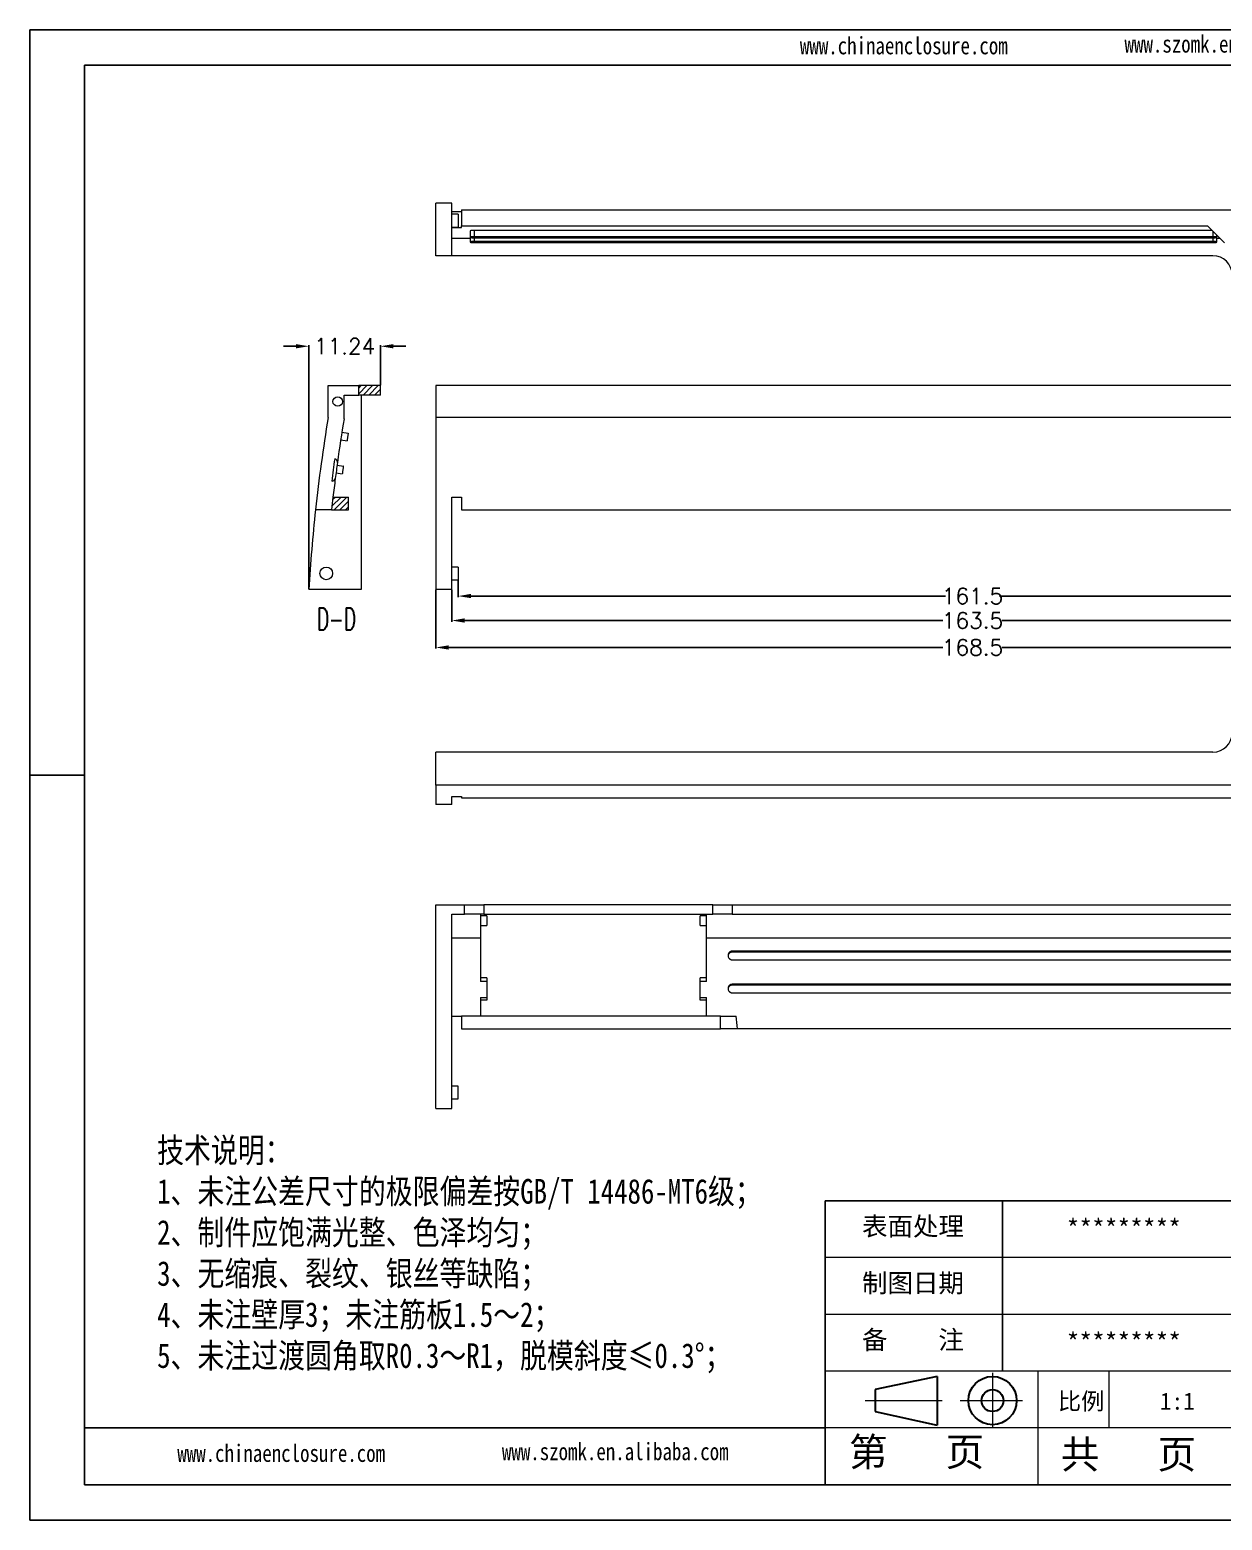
# Model space of a CAD drawing. Header units: inches. Extents: x 998 to 3526, y 519 to 940.
# Drawn here: x 2643.3 to 2830.5, y 519 to 753.1 of the extents above; entities that cross this region are included whole.
import ezdxf

# ---------------------------------------------------------------- set-up
doc = ezdxf.new("R2010")
doc.units = ezdxf.units.IN
doc.linetypes.add('CENTER2', pattern=[28.575, 19.05, -3.175, 3.175, -3.175])
doc.layers.add('文字', color=81, linetype='Continuous')
for name, color, linetype, lineweight in [('粗实线', 7, 'Continuous', 30), ('细实线', 3, 'Continuous', 9), ('细点划线', 2, 'CENTER2', 9)]:
    doc.layers.add(name, color=color, linetype=linetype, lineweight=lineweight)
doc.styles.add('SLDTEXTSTYLE2', font='TXT', dxfattribs={"width": 0.6, "bigfont": 'bigfont'})
doc.styles.get("Standard").update_dxf_attribs({"font": 'txt', "bigfont": 'gbcbig.shx'})
doc.styles.add('宋体', font='', dxfattribs={"width": 0.8, "height": 3.5})
doc.styles.get('宋体').set_extended_font_data('SimSun')
doc.dimstyles.new('2.5', dxfattribs={"dimtxt": 2.5, "dimasz": 2, "dimexe": 0.18, "dimexo": 0.0625, "dimgap": 0.09, "dimtad": 0, "dimzin": 12, "dimdsep": 46, "dimtxsty": 'Standard', "dimcen": 2, "dimclrd": 3, "dimclre": 3, "dimadec": 0, "dimazin": 0, "dimtfac": 1, "dimtofl": 0, "dimtmove": 0, "dimatfit": 3, "dimfxl": 1, "dimtolj": 1, "dimtzin": 0, "dimarcsym": 0})

# ---------------------------------------------------------------- blocks, each defined once
blk = doc.blocks.new('*D213')
at = {"color": 3, "lineweight": -2}
for p, q in [((2707.09, 665.18), (2707.09, 655.94)), ((2875.59, 665.18), (2875.59, 655.94)), ((2709.09, 656.12), (2786.67, 656.12)), ((2873.59, 656.12), (2796.01, 656.12))]:
    blk.add_line(p, q, dxfattribs=at)
at = {"color": 3}
for points in [[(2709.09, 656.45), (2709.09, 655.78), (2707.09, 656.12)], [(2873.59, 656.45), (2873.59, 655.78), (2875.59, 656.12)]]:
    blk.add_solid(points, dxfattribs=at)
at = {"layer": 'Defpoints', "color": 0}
for p in [(2707.09, 665.24), (2875.59, 665.24), (2875.59, 656.12)]:
    blk.add_point(p, dxfattribs=at)
at = {"color": 0, "insert": (2791.34, 656.12), "char_height": 2.5, "attachment_point": 5}
blk.add_mtext('\\A1;168.5', dxfattribs=at)
blk = doc.blocks.new('*D214')
at = {"color": 3, "lineweight": -2}
for p, q in [((2709.59, 665.18), (2709.59, 660.17)), ((2873.09, 665.18), (2873.09, 660.17)), ((2711.59, 660.35), (2786.67, 660.35)), ((2871.09, 660.35), (2796.01, 660.35))]:
    blk.add_line(p, q, dxfattribs=at)
at = {"color": 3}
for points in [[(2711.59, 660.69), (2711.59, 660.02), (2709.59, 660.35)], [(2871.09, 660.69), (2871.09, 660.02), (2873.09, 660.35)]]:
    blk.add_solid(points, dxfattribs=at)
at = {"layer": 'Defpoints', "color": 0}
for p in [(2709.59, 665.24), (2873.09, 665.24), (2873.09, 660.35)]:
    blk.add_point(p, dxfattribs=at)
at = {"color": 0, "insert": (2791.34, 660.35), "char_height": 2.5, "attachment_point": 5}
blk.add_mtext('\\A1;163.5', dxfattribs=at)
blk = doc.blocks.new('*D215')
at = {"color": 3, "lineweight": -2}
for p, q in [((2710.59, 666.68), (2710.59, 664.01)), ((2872.09, 666.68), (2872.09, 664.01)), ((2712.59, 664.19), (2787.08, 664.19)), ((2870.09, 664.19), (2795.6, 664.19))]:
    blk.add_line(p, q, dxfattribs=at)
at = {"color": 3}
for points in [[(2712.59, 664.53), (2712.59, 663.86), (2710.59, 664.19)], [(2870.09, 664.53), (2870.09, 663.86), (2872.09, 664.19)]]:
    blk.add_solid(points, dxfattribs=at)
at = {"layer": 'Defpoints', "color": 0}
for p in [(2710.59, 666.74), (2872.09, 666.74), (2710.59, 664.19)]:
    blk.add_point(p, dxfattribs=at)
at = {"color": 0, "insert": (2791.34, 664.19), "char_height": 2.5, "attachment_point": 5}
blk.add_mtext('\\A1;161.5', dxfattribs=at)
blk = doc.blocks.new('*D224')
at = {"color": 3, "lineweight": -2}
for p, q in [((2685.14, 703.43), (2683.14, 703.43)), ((2687.14, 665.31), (2687.14, 703.61)), ((2698.38, 697.31), (2698.38, 703.61)), ((2700.38, 703.43), (2702.38, 703.43))]:
    blk.add_line(p, q, dxfattribs=at)
at = {"color": 3}
for points in [[(2685.14, 703.76), (2685.14, 703.1), (2687.14, 703.43)], [(2700.38, 703.76), (2700.38, 703.1), (2698.38, 703.43)]]:
    blk.add_solid(points, dxfattribs=at)
at = {"layer": 'Defpoints', "color": 0}
for p in [(2698.38, 703.43), (2698.38, 697.24), (2687.14, 665.24)]:
    blk.add_point(p, dxfattribs=at)
at = {"color": 0, "insert": (2692.76, 703.43), "char_height": 2.5, "attachment_point": 5}
blk.add_mtext('\\A1;11.24', dxfattribs=at)

msp = doc.modelspace()

# ---------------------------------------------------------------- hatches: boundary and pattern name
at = {"linetype": 'Continuous', "lineweight": 0}
h = msp.add_hatch(dxfattribs=at)
h.set_pattern_fill('ANSI31', color=4, scale=0.2, style=0)
h.paths.add_polyline_path([(2694.975, 695.744), (2698.375, 695.744), (2698.375, 697.244), (2694.975, 697.244)], flags=0)
h = msp.add_hatch(dxfattribs=at)
h.set_pattern_fill('ANSI31', color=4, scale=0.2, style=0)
edge = h.paths.add_edge_path(flags=0)
edge.add_arc((2946.461, 649.744), 257.286, 173.30397, 173.75222)
edge.add_line((2690.704, 677.744), (2693.375, 677.744))
edge.add_line((2693.375, 677.744), (2693.375, 679.744))
edge.add_line((2693.375, 679.744), (2690.93, 679.744))

# ---------------------------------------------------------------- linework, layer by layer
for p, q in [((2643.331, 753.132), (2974.403, 753.132)), ((2643.331, 753.132), (2643.331, 519.041)), ((2651.897, 747.559), (2968.829, 747.559)), ((2651.897, 747.559), (2651.897, 524.614)), ((2651.897, 636.086), (2643.331, 636.086)), ((2643.331, 627.416), (2643.331, 519.041)), ((2835.063, 569.203), (2768.179, 569.203)), ((2768.179, 524.614), (2768.179, 569.203)), ((2796.047, 542.45), (2796.047, 569.203)), ((2768.179, 533.532), (2651.897, 533.532)), ((2651.897, 524.614), (2968.829, 524.614)), ((2643.331, 519.041), (2974.403, 519.041)), ((2643.331, 519.041), (2796.605, 519.041))]:
    msp.add_line(p, q)
at = {"color": 7, "linetype": 'Continuous', "lineweight": 15}
for p, q in [((2707.089, 717.651), (2707.089, 725.888)), ((2709.589, 725.888), (2707.089, 725.888)), ((2709.589, 717.651), (2709.589, 725.888)), ((2709.589, 724.613), (2711.089, 724.613)), ((2710.589, 724.151), (2709.589, 724.151)), ((2710.589, 724.151), (2710.589, 722.151)), ((2711.089, 724.837), (2711.089, 722.322)), ((2711.089, 724.837), (2833.089, 724.837)), ((2709.589, 722.151), (2710.589, 722.151)), ((2709.589, 722.096), (2711.089, 722.096)), ((2711.089, 722.322), (2828.217, 722.322)), ((2711.089, 722.096), (2711.089, 722.322)), ((2712.489, 721.54), (2712.489, 720.549)), ((2828.918, 721.621), (2713.089, 721.621)), ((2713.089, 721.621), (2713.089, 720.629)), ((2828.217, 722.322), (2830.889, 719.651)), ((2712.489, 720.351), (2709.589, 720.351)), ((2712.489, 720.549), (2712.489, 719.797)), ((2829.089, 720.629), (2713.089, 720.629)), ((2713.089, 720.468), (2829.089, 720.468)), ((2829.089, 719.889), (2713.089, 719.889)), ((2713.089, 719.703), (2829.089, 719.703)), ((2829.689, 720.549), (2829.689, 720.851)), ((2829.689, 719.797), (2829.689, 720.549)), ((2830.189, 720.351), (2829.689, 720.351)), ((2709.589, 717.651), (2707.089, 717.651)), ((2829.089, 717.651), (2709.589, 717.651)), ((2690.175, 692.244), (2690.175, 697.244)), ((2690.175, 697.244), (2694.975, 697.244)), ((2692.675, 692.038), (2692.675, 695.744)), ((2692.675, 695.744), (2694.975, 695.744)), ((2694.975, 695.744), (2694.975, 697.244)), ((2698.375, 697.244), (2694.975, 697.244)), ((2698.375, 695.744), (2694.975, 695.744)), ((2695.375, 695.744), (2695.375, 665.244)), ((2698.375, 695.744), (2698.375, 697.244)), ((2833.089, 697.244), (2707.089, 697.244)), ((2707.089, 697.244), (2707.089, 692.244)), ((2707.089, 692.244), (2707.089, 665.244)), ((2833.089, 692.244), (2707.089, 692.244)), ((2692.148, 688.744), (2693.137, 688.593)), ((2692.335, 689.944), (2693.323, 689.788)), ((2691.567, 684.744), (2692.558, 684.608)), ((2690.796, 682.244), (2690.732, 682.244)), ((2691.405, 683.544), (2692.397, 683.413)), ((2690.93, 679.744), (2693.375, 679.744)), ((2693.375, 677.744), (2693.375, 679.744)), ((2709.589, 679.744), (2711.089, 679.744)), ((2709.589, 665.244), (2709.589, 679.744)), ((2711.089, 679.744), (2711.089, 677.744)), ((2690.704, 677.744), (2688.189, 677.744)), ((2690.704, 677.744), (2693.375, 677.744)), ((2711.089, 677.744), (2833.089, 677.744)), ((2710.589, 668.744), (2709.589, 668.744)), ((2710.589, 668.744), (2710.589, 666.744)), ((2695.375, 665.244), (2687.138, 665.244)), ((2709.589, 665.244), (2707.089, 665.244)), ((2709.589, 666.744), (2710.589, 666.744)), ((2707.089, 634.476), (2707.089, 639.676)), ((2829.089, 639.676), (2707.089, 639.676)), ((2833.089, 634.476), (2707.089, 634.476)), ((2707.089, 634.476), (2707.089, 631.438)), ((2709.589, 632.714), (2711.089, 632.714)), ((2709.589, 631.438), (2709.589, 632.714)), ((2711.089, 632.714), (2711.089, 632.489)), ((2711.089, 632.489), (2833.089, 632.489)), ((2709.589, 631.438), (2707.089, 631.438)), ((2707.089, 583.717), (2707.089, 615.717)), ((2707.089, 615.717), (2711.589, 615.717)), ((2711.589, 614.217), (2711.589, 615.717)), ((2711.589, 615.717), (2714.589, 615.717)), ((2750.589, 615.717), (2714.589, 615.717)), ((2714.589, 615.717), (2714.589, 614.217)), ((2750.589, 614.217), (2750.589, 615.717)), ((2750.589, 615.717), (2753.589, 615.717)), ((2753.589, 615.717), (2753.589, 614.217)), ((2753.589, 615.717), (2875.589, 615.717)), ((2709.589, 583.717), (2709.589, 614.217)), ((2709.589, 614.217), (2711.589, 614.217)), ((2714.589, 614.217), (2711.589, 614.217)), ((2714.089, 614.217), (2714.089, 610.511)), ((2715.089, 613.967), (2714.089, 613.967)), ((2714.589, 614.217), (2750.589, 614.217)), ((2715.089, 613.967), (2715.089, 612.467)), ((2749.589, 613.967), (2748.589, 613.967)), ((2748.589, 612.467), (2748.589, 613.967)), ((2749.589, 610.511), (2749.589, 614.217)), ((2753.589, 614.217), (2750.589, 614.217)), ((2753.589, 614.217), (2873.089, 614.217)), ((2714.089, 612.467), (2715.089, 612.467)), ((2748.589, 612.467), (2749.589, 612.467)), ((2709.589, 610.511), (2714.089, 610.511)), ((2714.089, 610.511), (2714.089, 603.653)), ((2749.589, 610.511), (2873.089, 610.511)), ((2749.589, 603.653), (2749.589, 610.511)), ((2752.989, 607.817), (2752.989, 607.664)), ((2753.589, 608.417), (2753.589, 608.261)), ((2869.589, 608.417), (2753.589, 608.417)), ((2869.589, 608.261), (2753.589, 608.261)), ((2753.589, 607.066), (2869.589, 607.066)), ((2715.089, 604.217), (2714.089, 604.217)), ((2715.089, 604.217), (2715.089, 603.653)), ((2748.589, 603.653), (2748.589, 604.217)), ((2749.589, 604.217), (2748.589, 604.217)), ((2715.089, 603.653), (2714.089, 603.653)), ((2715.089, 603.653), (2715.089, 601.153)), ((2748.589, 601.153), (2748.589, 603.653)), ((2749.589, 603.653), (2748.589, 603.653)), ((2752.989, 602.617), (2752.989, 602.484)), ((2869.589, 603.217), (2753.589, 603.217)), ((2753.589, 603.217), (2753.589, 603.081)), ((2869.589, 603.081), (2753.589, 603.081)), ((2753.589, 601.886), (2869.589, 601.886)), ((2714.089, 601.153), (2715.089, 601.153)), ((2714.089, 601.153), (2714.089, 598.217)), ((2715.089, 600.717), (2714.089, 600.717)), ((2715.089, 601.153), (2715.089, 600.717)), ((2748.589, 601.153), (2749.589, 601.153)), ((2748.589, 600.717), (2748.589, 601.153)), ((2749.589, 600.717), (2748.589, 600.717)), ((2749.589, 598.217), (2749.589, 601.153)), ((2709.589, 598.217), (2711.089, 598.217)), ((2711.089, 598.217), (2711.089, 596.217)), ((2751.789, 598.217), (2711.089, 598.217)), ((2751.789, 596.217), (2751.789, 598.217)), ((2751.789, 598.217), (2754.234, 598.217)), ((2711.089, 596.217), (2751.789, 596.217)), ((2754.46, 596.217), (2751.789, 596.217)), ((2871.589, 596.217), (2754.46, 596.217)), ((2710.589, 587.217), (2709.589, 587.217)), ((2710.589, 586.217), (2710.589, 587.217)), ((2710.589, 585.217), (2710.589, 586.217)), ((2707.089, 583.717), (2709.589, 583.717)), ((2709.589, 585.217), (2710.589, 585.217))]:
    msp.add_line(p, q, dxfattribs=at)
at = {"color": 8, "linetype": 'Continuous', "lineweight": 15}
for p, q in [((2829.089, 721.451), (2829.089, 720.629)), ((2713.089, 720.468), (2713.089, 719.889)), ((2829.089, 720.468), (2829.089, 719.889))]:
    msp.add_line(p, q, dxfattribs=at)
at = {"color": 7, "linetype": 'Continuous', "lineweight": 15}
for centre, radius in [((2691.675, 694.744), 0.75), ((2689.875, 667.744), 1)]:
    msp.add_circle(centre, radius, dxfattribs=at)
for centre, radius, start, end in [((2829.089, 714.651), 3, 0, 90), ((2946.461, 649.744), 259.786, 170.5843, 173.81258), ((2946.461, 649.744), 257.286, 170.53856, 172.08349), ((2946.461, 649.744), 257.786, 171.97236, 172.75723), ((2691.132, 685.249), 0.5, 352.08349, 82.02792), ((2946.461, 649.744), 257.286, 172.08349, 172.6452), ((2690.796, 682.744), 0.5, 270, 352.6452), ((2946.461, 649.744), 257.286, 172.6452, 173.30397), ((2946.461, 649.744), 257.286, 173.30397, 173.75222), ((2946.461, 649.744), 259.786, 173.81258, 176.57944), ((2829.089, 642.676), 3, 270, 0), ((2498.703, 568.217), 257.286, 6.24778, 6.69603)]:
    msp.add_arc(centre, radius, start, end, dxfattribs=at)
for points, knots in [([(2713.089, 721.621), (2713.01, 721.62), (2712.852, 721.617), (2712.65, 721.599), (2712.526, 721.572), (2712.473, 721.551), (2712.489, 721.54), (2712.489, 721.54)], [0, 0, 0, 0, 0.2501186, 0.5000313, 0.7498701, 0.999721, 1, 1, 1, 1]), ([(2713.089, 720.629), (2713.062, 720.629), (2713.01, 720.629), (2712.932, 720.627), (2712.845, 720.623), (2712.752, 720.616), (2712.631, 720.603), (2712.519, 720.581), (2712.473, 720.55), (2712.519, 720.518), (2712.63, 720.495), (2712.752, 720.482), (2712.856, 720.474), (2712.97, 720.469), (2713.049, 720.468), (2713.089, 720.468)], [0, 0, 0, 0, 0.0420115, 0.0836615, 0.1256929, 0.188332, 0.2510261, 0.3755175, 0.4998857, 0.6242898, 0.748896, 0.8116459, 0.8743333, 0.93718, 1, 1, 1, 1]), ([(2713.089, 719.889), (2713.062, 719.889), (2713.009, 719.889), (2712.932, 719.886), (2712.845, 719.882), (2712.751, 719.874), (2712.63, 719.859), (2712.519, 719.833), (2712.473, 719.797), (2712.519, 719.76), (2712.63, 719.734), (2712.751, 719.718), (2712.856, 719.71), (2712.97, 719.704), (2713.049, 719.703), (2713.089, 719.703)], [0, 0, 0, 0, 0.042007, 0.08365576, 0.12569512, 0.18831742, 0.25102834, 0.37552394, 0.49989983, 0.62430687, 0.7489056, 0.81166969, 0.87433625, 0.93718896, 1, 1, 1, 1]), ([(2829.089, 720.468), (2829.115, 720.468), (2829.167, 720.469), (2829.245, 720.471), (2829.332, 720.475), (2829.425, 720.482), (2829.546, 720.495), (2829.658, 720.518), (2829.704, 720.549), (2829.658, 720.581), (2829.547, 720.603), (2829.425, 720.616), (2829.321, 720.624), (2829.207, 720.629), (2829.128, 720.629), (2829.089, 720.629)], [0, 0, 0, 0, 0.0420097, 0.0836595, 0.1256928, 0.1883283, 0.2510263, 0.3755185, 0.4998863, 0.6242886, 0.7488939, 0.8116406, 0.8743322, 0.9371773, 1, 1, 1, 1]), ([(2829.089, 719.703), (2829.115, 719.703), (2829.168, 719.703), (2829.245, 719.706), (2829.332, 719.711), (2829.426, 719.718), (2829.547, 719.734), (2829.658, 719.76), (2829.704, 719.797), (2829.658, 719.833), (2829.547, 719.859), (2829.426, 719.874), (2829.321, 719.883), (2829.207, 719.888), (2829.128, 719.889), (2829.089, 719.889)], [0, 0, 0, 0, 0.0420049, 0.0836533, 0.125695, 0.1883131, 0.2510285, 0.3755252, 0.4999005, 0.6243054, 0.7489032, 0.8116635, 0.874335, 0.9371858, 1, 1, 1, 1]), ([(2693.323, 689.788), (2693.323, 689.787), (2693.323, 689.785), (2693.32, 689.769), (2693.315, 689.739), (2693.308, 689.689), (2693.292, 689.59), (2693.266, 689.424), (2693.229, 689.191), (2693.193, 688.957), (2693.167, 688.791), (2693.152, 688.691), (2693.143, 688.635), (2693.138, 688.599), (2693.137, 688.595), (2693.137, 688.593)], [0, 0, 0, 0, 0.0420049, 0.0836533, 0.125695, 0.1883131, 0.2510285, 0.3755252, 0.4999005, 0.6243054, 0.7489032, 0.8116635, 0.874335, 0.9371858, 1, 1, 1, 1]), ([(2692.558, 684.608), (2692.558, 684.607), (2692.557, 684.605), (2692.555, 684.589), (2692.551, 684.56), (2692.544, 684.51), (2692.531, 684.41), (2692.508, 684.244), (2692.477, 684.011), (2692.445, 683.777), (2692.423, 683.611), (2692.41, 683.511), (2692.402, 683.455), (2692.397, 683.419), (2692.397, 683.415), (2692.397, 683.413)], [0, 0, 0, 0, 0.0420097, 0.0836595, 0.1256928, 0.1883283, 0.2510263, 0.3755185, 0.4998863, 0.6242886, 0.7488939, 0.8116406, 0.8743322, 0.9371773, 1, 1, 1, 1]), ([(2753.589, 608.417), (2753.51, 608.408), (2753.352, 608.39), (2753.15, 608.25), (2753.026, 608.053), (2752.974, 607.894), (2752.989, 607.818), (2752.989, 607.818)], [0, 0, 0, 0, 0.2500749, 0.4999519, 0.7497687, 0.9995999, 1, 1, 1, 1]), ([(2753.589, 608.261), (2753.562, 608.26), (2753.51, 608.258), (2753.432, 608.242), (2753.345, 608.213), (2753.251, 608.163), (2753.13, 608.063), (2753.019, 607.897), (2752.973, 607.664), (2753.019, 607.431), (2753.13, 607.265), (2753.251, 607.164), (2753.356, 607.109), (2753.47, 607.072), (2753.549, 607.068), (2753.589, 607.066)], [0, 0, 0, 0, 0.0420049, 0.0836533, 0.125695, 0.1883131, 0.2510285, 0.3755252, 0.4999005, 0.6243054, 0.7489032, 0.8116635, 0.874335, 0.9371858, 1, 1, 1, 1]), ([(2753.589, 603.217), (2753.51, 603.208), (2753.352, 603.19), (2753.15, 603.05), (2753.027, 602.853), (2752.974, 602.694), (2752.989, 602.618), (2752.989, 602.618)], [0, 0, 0, 0, 0.2500825, 0.4999615, 0.7497676, 0.999583, 1, 1, 1, 1]), ([(2753.589, 603.081), (2753.562, 603.08), (2753.51, 603.079), (2753.432, 603.063), (2753.345, 603.033), (2753.252, 602.983), (2753.131, 602.884), (2753.019, 602.718), (2752.973, 602.484), (2753.019, 602.25), (2753.13, 602.084), (2753.252, 601.984), (2753.356, 601.929), (2753.47, 601.893), (2753.549, 601.888), (2753.589, 601.886)], [0, 0, 0, 0, 0.0420097, 0.0836595, 0.1256928, 0.1883283, 0.2510263, 0.3755185, 0.4998863, 0.6242886, 0.7488939, 0.8116406, 0.8743322, 0.9371773, 1, 1, 1, 1])]:
    msp.add_open_spline(points, degree=3, knots=knots, dxfattribs=at)
at = {"layer": '粗实线', "color": 7}
for p, q in [((2785.804, 541.615), (2776.06, 539.55)), ((2785.804, 541.615), (2785.804, 533.979)), ((2776.06, 539.55), (2776.06, 536.104)), ((2776.06, 536.104), (2785.804, 533.979))]:
    msp.add_line(p, q, dxfattribs=at)
for radius in [3.788, 1.723]:
    msp.add_circle((2794.476, 537.827), radius, dxfattribs=at)
at = {"layer": '细实线', "color": 7}
for p, q in [((2835.063, 560.285), (2768.179, 560.285)), ((2835.063, 551.368), (2768.179, 551.368)), ((2968.829, 542.45), (2768.179, 542.45)), ((2801.621, 542.45), (2801.621, 524.614)), ((2812.768, 542.45), (2812.768, 533.532)), ((2835.063, 533.532), (2768.179, 533.532))]:
    msp.add_line(p, q, dxfattribs=at)
at = {"layer": '细点划线', "color": 7}
for p, q in [((2794.476, 542.188), (2794.476, 533.532)), ((2774.507, 537.827), (2786.551, 537.827)), ((2789.41, 537.827), (2799.201, 537.827))]:
    msp.add_line(p, q, dxfattribs=at)

# ---------------------------------------------------------------- texts
at = {"color": 0, "linetype": 'Continuous', "lineweight": 0, "insert": (2691.473, 662.356), "char_height": 3.5, "attachment_point": 2, "style": 'SLDTEXTSTYLE2'}
msp.add_mtext('D-D', dxfattribs=at)
at = {"char_height": 2.93276, "width": 1666.83597, "attachment_point": 1}
for s, insert in [('{\\fSimHei|b0|i0|c134|p49;表面处理}', (2773.995, 566.672)), ('{\\fSimHei|b0|i0|c134|p49;*********}', (2806.117, 566.295)), ('{\\fSimHei|b0|i0|c134|p49;制图日期}', (2773.995, 557.755)), ('{\\fSimHei|b0|i0|c134|p49;备    注}', (2773.995, 548.837)), ('{\\fSimHei|b0|i0|c134|p49;*********}', (2806.117, 548.46))]:
    msp.add_mtext(s, dxfattribs=dict(at, insert=insert))
at = {"layer": '文字', "color": 0, "attachment_point": 1, "style": '宋体'}
for s, insert, char_height, width in [('www.chinaenclosure.com', (2764.241, 752.009), 2.72488, 47.87346), ('www.szomk.en.alibaba.com', (2815.208, 752.278), 2.72488, 47.87346), ('{\\H1.111x;技术说明：\\P1、未注公差尺寸的极限偏差按GB/T 14486-MT6级；\\P2、制件应饱满光整、色泽均匀；\\P3、无缩痕、裂纹、银丝等缺陷；\\P4、未注壁厚3；未注筋板1.5～2；\\P5、未注过渡圆角取R0.3～R1，脱模斜度≤0.3%%D；}', (2663.319, 579.086), 3.48351, 126.88101), ('www.chinaenclosure.com', (2666.487, 530.922), 2.72488, 47.87346), ('www.szomk.en.alibaba.com', (2717.454, 531.192), 2.72488, 47.87346)]:
    msp.add_mtext(s, dxfattribs=dict(at, insert=insert, char_height=char_height, width=width))
at = {"layer": '细实线', "color": 7, "attachment_point": 1}
for s, insert, char_height, width in [('{\\fSimSun|b0|i0|c134|p54;比例}', (2804.742, 539.072), 2.67533, 11.74388), ('{\\fSimSun|b0|i0|c134|p54;1:1}', (2820.767, 539.072), 2.67533, 11.74388), ('{\\fSimSun|b0|i0|c134|p54;第   页}', (2771.931, 531.999), 4.45889, 33.44166), ('{\\fSimSun|b0|i0|c134|p54; 共   页}', (2802.167, 531.62), 4.45889, 33.44166)]:
    msp.add_mtext(s, dxfattribs=dict(at, insert=insert, char_height=char_height, width=width))

# ---------------------------------------------------------------- dimensions: what is measured, and where the dimension line sits
for base, p1, p2, picture, middle in [((2698.375, 703.431), (2687.138, 665.244), (2698.375, 697.244), '*D224', (2692.757, 703.431)), ((2875.589, 656.117), (2707.089, 665.244), (2875.589, 665.244), '*D213', (2791.339, 656.117)), ((2873.089, 660.354), (2709.589, 665.244), (2873.089, 665.244), '*D214', (2791.339, 660.354)), ((2710.589, 664.192), (2872.089, 666.744), (2710.589, 666.744), '*D215', (2791.339, 664.192))]:
    dim = msp.add_linear_dim(base=base, p1=p1, p2=p2, dimstyle='2.5')
    dim.commit()
    dim.dimension.update_dxf_attribs({"geometry": picture, "text_midpoint": middle})

doc.saveas('drawing.dxf')
